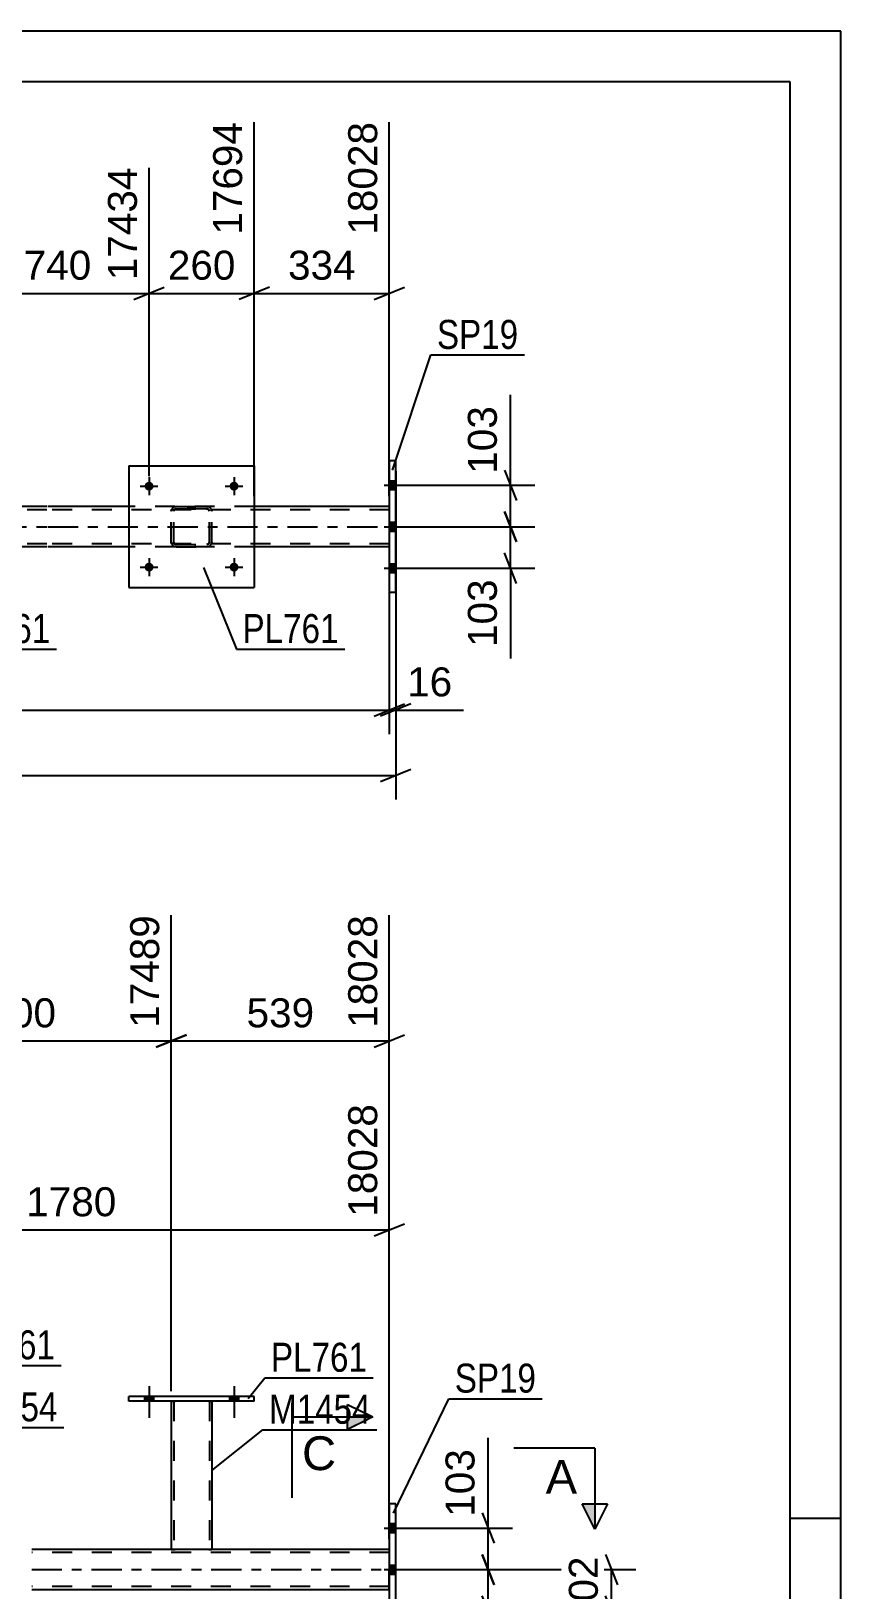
# Model space of a CAD drawing. Header units: millimetres. Extents: x 0 to 841, y 0 to 594.
# Drawn here: x 761 to 841, y 440 to 594 of the extents above; entities that cross this region are included whole.
import ezdxf

# ---------------------------------------------------------------- set-up
doc = ezdxf.new("R2010")
doc.units = ezdxf.units.MM
doc.linetypes.add('DXK_LINE_DOT2', pattern=[3.9198, 1.9599, -1.9599])
doc.linetypes.add('DXK_LINE_DOT3', pattern=[5.9187, 2.979, -0.9799, 0.9799, -0.9799])
doc.styles.add('Arial', font='ARIAL.TTF', dxfattribs={"height": 0.2})
doc.styles.add('Arial Narrow', font='ARIALN.TTF', dxfattribs={"height": 0.2})

# ---------------------------------------------------------------- blocks, each defined once
blk = doc.blocks.new('Unknown-317913800-1115')
at = {"color": 5, "linetype": 'Continuous'}
for p, q in [((841, 594), (0, 594)), ((841, 0), (841, 594)), ((836, 589), (5, 589)), ((836, 5), (836, 589)), ((841, 447), (836, 447))]:
    blk.add_line(p, q, dxfattribs=at)
blk = doc.blocks.new('Bolt-317913800-2902 - 2863')
at = {"linetype": 'Continuous'}
for points in [[(797.01, 445.62), (797.01, 446.5), (796.37, 446.5), (796.37, 445.62)], [(797.01, 445.62), (797.01, 446.5), (796.37, 446.5), (796.37, 445.62)], [(797.01, 445.62), (797.01, 446.5), (796.37, 446.5), (796.37, 445.62)], [(797.01, 441.52), (797.01, 442.4), (796.37, 442.4), (796.37, 441.52)], [(797.01, 441.52), (797.01, 442.4), (796.37, 442.4), (796.37, 441.52)], [(797.01, 437.42), (797.01, 438.3), (796.37, 438.3), (796.37, 437.42)], [(797.01, 437.42), (797.01, 438.3), (796.37, 438.3), (796.37, 437.42)], [(797.01, 437.42), (797.01, 438.3), (796.37, 438.3), (796.37, 437.42)]]:
    blk.add_hatch(color=1, dxfattribs=at).paths.add_polyline_path(points)
at = {"color": 1, "linetype": 'Continuous'}
for p, q in [((795.85, 446.06), (799.17, 446.06)), ((795.85, 446.06), (799.17, 446.06)), ((795.85, 446.06), (799.17, 446.06)), ((796.37, 446.5), (797.01, 446.5)), ((796.37, 446.5), (797.01, 446.5)), ((796.37, 446.5), (797.01, 446.5)), ((796.37, 445.62), (797.01, 445.62)), ((796.37, 445.62), (797.01, 445.62)), ((796.37, 445.62), (797.01, 445.62)), ((796.37, 442.4), (797.01, 442.4)), ((796.37, 442.4), (797.01, 442.4)), ((795.85, 441.96), (799.17, 441.96)), ((795.85, 441.96), (799.17, 441.96)), ((796.37, 441.52), (797.01, 441.52)), ((796.37, 441.52), (797.01, 441.52)), ((795.85, 437.86), (799.17, 437.86)), ((795.85, 437.86), (799.17, 437.86)), ((795.85, 437.86), (799.17, 437.86)), ((796.37, 438.3), (797.01, 438.3)), ((796.37, 438.3), (797.01, 438.3)), ((796.37, 438.3), (797.01, 438.3)), ((796.37, 437.42), (797.01, 437.42)), ((796.37, 437.42), (797.01, 437.42)), ((796.37, 437.42), (797.01, 437.42))]:
    blk.add_line(p, q, dxfattribs=at)
blk = doc.blocks.new('Bolt-317913800-2908 - 2863')
at = {"linetype": 'Continuous'}
for points in [[(772.18, 458.6), (773.06, 458.6), (773.06, 459.08), (772.18, 459.08)], [(780.58, 458.6), (781.46, 458.6), (781.46, 459.08), (780.58, 459.08)]]:
    blk.add_hatch(color=1, dxfattribs=at).paths.add_polyline_path(points)
at = {"color": 1, "linetype": 'Continuous'}
for p, q in [((772.18, 459.08), (772.18, 458.6)), ((772.62, 460.08), (772.62, 456.96)), ((773.06, 459.08), (773.06, 458.6)), ((780.58, 459.08), (780.58, 458.6)), ((781.02, 460.08), (781.02, 456.96)), ((781.46, 459.08), (781.46, 458.6))]:
    blk.add_line(p, q, dxfattribs=at)
blk = doc.blocks.new('Part-317913800-2928 - 2863')
at = {"color": 2, "linetype": 'Continuous'}
for p, q in [((774.82, 443.96), (761.02, 443.96)), ((796.37, 443.96), (778.82, 443.96)), ((796.37, 439.96), (761.02, 439.96))]:
    blk.add_line(p, q, dxfattribs=at)
at = {"color": 7, "linetype": 'DXK_LINE_DOT2'}
for p, q in [((796.37, 443.96), (761.02, 443.96)), ((778.82, 443.96), (774.82, 443.96)), ((796.37, 439.96), (796.37, 443.96)), ((796.37, 443.64), (761.02, 443.64)), ((796.37, 440.28), (761.02, 440.28))]:
    blk.add_line(p, q, dxfattribs=at)
at = {"color": 7, "linetype": 'DXK_LINE_DOT3'}
blk.add_line((761.02, 441.96), (806.37, 441.96), dxfattribs=at)
blk = doc.blocks.new('Part-317913800-2936 - 2863')
at = {"color": 2, "linetype": 'Continuous'}
for p, q in [((770.62, 458.6), (770.62, 459.08)), ((783.02, 459.08), (770.62, 459.08)), ((783.02, 458.6), (783.02, 459.08)), ((783.02, 458.6), (770.62, 458.6))]:
    blk.add_line(p, q, dxfattribs=at)
blk = doc.blocks.new('Part-317913800-3282 - 2863')
at = {"color": 2, "linetype": 'Continuous'}
for p, q in [((796.37, 448.46), (796.37, 435.46)), ((797.01, 448.46), (796.37, 448.46)), ((797.01, 435.46), (797.01, 448.46)), ((796.37, 435.46), (797.01, 435.46))]:
    blk.add_line(p, q, dxfattribs=at)
blk = doc.blocks.new('Bolt-317913800-2981 - 2863')
at = {"linetype": 'Continuous'}
for points in [[(772.18, 458.6), (773.06, 458.6), (773.06, 459.08), (772.18, 459.08)], [(780.58, 458.6), (781.46, 458.6), (781.46, 459.08), (780.58, 459.08)]]:
    blk.add_hatch(color=1, dxfattribs=at).paths.add_polyline_path(points)
at = {"color": 1, "linetype": 'Continuous'}
for p, q in [((772.18, 459.08), (772.18, 458.6)), ((772.62, 460.08), (772.62, 456.96)), ((773.06, 459.08), (773.06, 458.6)), ((780.58, 459.08), (780.58, 458.6)), ((781.02, 460.08), (781.02, 456.96)), ((781.46, 459.08), (781.46, 458.6))]:
    blk.add_line(p, q, dxfattribs=at)
blk = doc.blocks.new('Part-317913800-3034 - 2863')
at = {"color": 2, "linetype": 'Continuous'}
for p, q in [((774.82, 458.6), (774.82, 443.96)), ((778.82, 458.6), (778.82, 443.96)), ((774.85, 443.96), (774.82, 443.96)), ((774.96, 443.96), (774.85, 443.96)), ((775.11, 443.96), (774.96, 443.96)), ((778.52, 443.96), (775.11, 443.96)), ((778.68, 443.96), (778.52, 443.96)), ((778.78, 443.96), (778.68, 443.96)), ((778.82, 443.96), (778.78, 443.96))]:
    blk.add_line(p, q, dxfattribs=at)
at = {"color": 7, "linetype": 'DXK_LINE_DOT2'}
for p, q in [((774.82, 458.6), (774.82, 458.6)), ((774.82, 458.6), (774.82, 458.6)), ((774.82, 458.6), (774.82, 458.6)), ((774.85, 458.6), (774.82, 458.6)), ((774.82, 458.6), (774.85, 458.6)), ((774.96, 458.6), (774.85, 458.6)), ((774.85, 458.6), (774.96, 458.6)), ((775.11, 458.6), (774.96, 458.6)), ((774.96, 458.6), (775.11, 458.6)), ((775.06, 458.6), (775.06, 458.6)), ((775.06, 458.6), (775.06, 443.96)), ((775.08, 458.6), (775.06, 458.6)), ((775.06, 458.6), (775.08, 458.6)), ((775.13, 458.6), (775.08, 458.6)), ((775.08, 458.6), (775.13, 458.6)), ((778.52, 458.6), (775.11, 458.6)), ((778.52, 458.6), (775.11, 458.6)), ((778.43, 458.6), (775.13, 458.6)), ((775.13, 458.6), (775.21, 458.6)), ((778.51, 458.6), (775.21, 458.6)), ((778.51, 458.6), (778.43, 458.6)), ((778.56, 458.6), (778.51, 458.6)), ((778.51, 458.6), (778.56, 458.6)), ((778.52, 458.6), (778.68, 458.6)), ((778.68, 458.6), (778.52, 458.6)), ((778.58, 458.6), (778.56, 458.6)), ((778.56, 458.6), (778.58, 458.6)), ((778.58, 458.6), (778.58, 458.6)), ((778.58, 458.6), (778.58, 443.96)), ((778.68, 458.6), (778.78, 458.6)), ((778.78, 458.6), (778.68, 458.6)), ((778.78, 458.6), (778.82, 458.6)), ((778.82, 458.6), (778.78, 458.6)), ((778.82, 458.6), (778.82, 458.6)), ((778.82, 458.6), (778.82, 458.6)), ((778.82, 458.6), (778.82, 458.6)), ((774.82, 443.96), (774.85, 443.96)), ((774.85, 443.96), (774.96, 443.96)), ((774.96, 443.96), (775.11, 443.96)), ((775.08, 443.96), (775.06, 443.96)), ((775.06, 443.96), (775.08, 443.96)), ((775.13, 443.96), (775.08, 443.96)), ((775.08, 443.96), (775.11, 443.96)), ((778.52, 443.96), (775.11, 443.96)), ((775.11, 443.96), (775.13, 443.96)), ((778.43, 443.96), (775.13, 443.96)), ((775.13, 443.96), (775.21, 443.96)), ((778.56, 443.96), (775.21, 443.96)), ((778.51, 443.96), (778.43, 443.96)), ((778.56, 443.96), (778.51, 443.96)), ((778.52, 443.96), (778.68, 443.96)), ((778.58, 443.96), (778.56, 443.96)), ((778.56, 443.96), (778.58, 443.96)), ((778.68, 443.96), (778.78, 443.96)), ((778.78, 443.96), (778.82, 443.96))]:
    blk.add_line(p, q, dxfattribs=at)
blk = doc.blocks.new('Part-317913800-1880 - 1696')
at = {"color": 2, "linetype": 'Continuous'}
for p, q in [((762.52, 547.03), (754.52, 547.03)), ((770.62, 547.03), (762.62, 547.03)), ((796.37, 547.03), (783.02, 547.03)), ((762.52, 543.03), (754.52, 543.03)), ((770.62, 543.03), (762.62, 543.03)), ((796.37, 543.03), (783.02, 543.03))]:
    blk.add_line(p, q, dxfattribs=at)
at = {"color": 7, "linetype": 'DXK_LINE_DOT2'}
for p, q in [((783.02, 547.03), (770.62, 547.03)), ((796.37, 547.03), (796.37, 543.03)), ((762.52, 546.71), (86.76, 546.71)), ((796.37, 546.71), (762.62, 546.71)), ((762.52, 543.35), (86.76, 543.35)), ((796.37, 543.35), (762.62, 543.35)), ((783.02, 543.03), (770.62, 543.03))]:
    blk.add_line(p, q, dxfattribs=at)
at = {"color": 7, "linetype": 'DXK_LINE_DOT3'}
for p, q in [((86.76, 545.03), (762.52, 545.03)), ((762.62, 545.03), (796.37, 545.03))]:
    blk.add_line(p, q, dxfattribs=at)
blk = doc.blocks.new('Part-317913800-1718 - 1696')
at = {"color": 2, "linetype": 'Continuous'}
for p, q in [((797.01, 551.53), (796.37, 551.53)), ((796.37, 551.53), (796.37, 538.53)), ((797.01, 538.53), (797.01, 551.53)), ((797.01, 538.53), (796.37, 538.53))]:
    blk.add_line(p, q, dxfattribs=at)
blk = doc.blocks.new('Bolt-317913800-1901 - 1696')
at = {"linetype": 'Continuous'}
for points in [[(773.06, 549.03, -1), (772.18, 549.03, -1)], [(781.46, 549.03, -1), (780.58, 549.03, -1)]]:
    blk.add_hatch(color=1, dxfattribs=at).paths.add_polyline_path(points)
at = {"color": 1, "linetype": 'Continuous'}
for p, q in [((771.74, 549.03), (773.5, 549.03)), ((772.62, 549.91), (772.62, 548.15)), ((780.14, 549.03), (781.9, 549.03)), ((781.02, 549.91), (781.02, 548.15))]:
    blk.add_line(p, q, dxfattribs=at)
blk = doc.blocks.new('Bolt-317913800-1902 - 1696')
at = {"linetype": 'Continuous'}
for points in [[(773.06, 541.03, -1), (772.18, 541.03, -1)], [(781.46, 541.03, -1), (780.58, 541.03, -1)]]:
    blk.add_hatch(color=1, dxfattribs=at).paths.add_polyline_path(points)
at = {"color": 1, "linetype": 'Continuous'}
for p, q in [((771.74, 541.03), (773.5, 541.03)), ((772.62, 541.91), (772.62, 540.15)), ((780.14, 541.03), (781.9, 541.03)), ((781.02, 541.91), (781.02, 540.15))]:
    blk.add_line(p, q, dxfattribs=at)
blk = doc.blocks.new('Part-317913800-1916 - 1696')
at = {"color": 2, "linetype": 'Continuous'}
for p, q in [((770.62, 551.03), (770.62, 539.03)), ((770.62, 551.03), (783.02, 551.03)), ((783.02, 551.03), (783.02, 539.03)), ((770.62, 539.03), (783.02, 539.03))]:
    blk.add_line(p, q, dxfattribs=at)
blk = doc.blocks.new('Part-317913800-1917 - 1696')
at = {"color": 7, "linetype": 'DXK_LINE_DOT2'}
for p, q in [((775.11, 547), (775.3, 547.03)), ((775.3, 547.03), (775.11, 547)), ((775.3, 547.03), (778.34, 547.03)), ((775.3, 547.03), (775.3, 547.03)), ((775.3, 547.03), (778.34, 547.03)), ((778.34, 547.03), (778.34, 547.03)), ((778.34, 547.03), (778.52, 547)), ((778.52, 547), (778.34, 547.03)), ((774.82, 546.55), (774.85, 546.74)), ((774.85, 546.74), (774.82, 546.55)), ((774.82, 543.51), (774.82, 546.55)), ((775.06, 546.55), (775.08, 546.64)), ((775.08, 546.64), (775.06, 546.55)), ((775.06, 543.51), (775.06, 546.55)), ((775.08, 546.64), (775.13, 546.72)), ((775.13, 546.72), (775.08, 546.64)), ((775.13, 546.72), (775.21, 546.77)), ((775.21, 546.77), (775.13, 546.72)), ((775.21, 546.77), (775.3, 546.79)), ((775.3, 546.79), (775.21, 546.77)), ((775.3, 546.79), (778.34, 546.79)), ((775.3, 546.79), (775.3, 546.79)), ((778.34, 546.79), (775.3, 546.79)), ((778.34, 546.79), (778.34, 546.79)), ((778.34, 546.79), (778.43, 546.77)), ((778.43, 546.77), (778.34, 546.79)), ((778.43, 546.77), (778.51, 546.72)), ((778.51, 546.72), (778.43, 546.77)), ((778.51, 546.72), (778.56, 546.64)), ((778.56, 546.64), (778.51, 546.72)), ((778.56, 546.64), (778.58, 546.55)), ((778.58, 546.55), (778.56, 546.64)), ((778.58, 543.51), (778.58, 546.55)), ((778.78, 546.74), (778.82, 546.55)), ((778.82, 546.55), (778.78, 546.74)), ((778.82, 543.51), (778.82, 546.55)), ((774.85, 543.33), (774.82, 543.51)), ((774.82, 543.51), (774.85, 543.33)), ((775.08, 543.42), (775.06, 543.51)), ((775.06, 543.51), (775.08, 543.42)), ((775.13, 543.34), (775.08, 543.42)), ((775.08, 543.42), (775.13, 543.34)), ((775.3, 543.03), (775.11, 543.07)), ((775.11, 543.07), (775.3, 543.03)), ((775.21, 543.29), (775.13, 543.34)), ((775.13, 543.34), (775.21, 543.29)), ((775.3, 543.27), (775.21, 543.29)), ((775.21, 543.29), (775.3, 543.27)), ((775.3, 543.27), (778.34, 543.27)), ((775.3, 543.27), (775.3, 543.27)), ((775.3, 543.27), (778.34, 543.27)), ((775.3, 543.03), (778.34, 543.03)), ((775.3, 543.03), (775.3, 543.03)), ((775.3, 543.03), (778.34, 543.03)), ((778.43, 543.29), (778.34, 543.27)), ((778.34, 543.27), (778.43, 543.29)), ((778.34, 543.27), (778.34, 543.27)), ((778.52, 543.07), (778.34, 543.03)), ((778.34, 543.03), (778.52, 543.07)), ((778.34, 543.03), (778.34, 543.03)), ((778.51, 543.34), (778.43, 543.29)), ((778.43, 543.29), (778.51, 543.34)), ((778.56, 543.42), (778.51, 543.34)), ((778.51, 543.34), (778.56, 543.42)), ((778.58, 543.51), (778.56, 543.42)), ((778.56, 543.42), (778.58, 543.51)), ((778.82, 543.51), (778.78, 543.33)), ((778.78, 543.33), (778.82, 543.51))]:
    blk.add_line(p, q, dxfattribs=at)
at = {"color": 7, "linetype": 'DXK_LINE_DOT3'}
blk.add_line((776.82, 545.03), (776.82, 545.03), dxfattribs=at)
at = {"color": 7, "linetype": 'DXK_LINE_DOT2'}
for centre, start, end in [((775.3, 546.55), 112.5, 157.5), ((775.3, 546.55), 112.5, 157.5), ((778.34, 546.55), 22.5, 67.5), ((778.34, 546.55), 22.5, 67.5), ((775.3, 543.51), 202.5, 247.5), ((775.3, 543.51), 202.5, 247.5), ((778.34, 543.51), 292.5, 337.5), ((778.34, 543.51), 292.5, 337.5)]:
    blk.add_arc(centre, 0.48, start, end, dxfattribs=at)
blk = doc.blocks.new('Bolt-317913800-1945 - 1696')
at = {"linetype": 'Continuous'}
for points in [[(796.37, 549.57), (796.37, 548.69), (797.01, 548.69), (797.01, 549.57)], [(796.37, 549.57), (796.37, 548.69), (797.01, 548.69), (797.01, 549.57)], [(796.37, 549.57), (796.37, 548.69), (797.01, 548.69), (797.01, 549.57)], [(796.37, 545.47), (796.37, 544.59), (797.01, 544.59), (797.01, 545.47)], [(796.37, 545.47), (796.37, 544.59), (797.01, 544.59), (797.01, 545.47)], [(796.37, 541.37), (796.37, 540.49), (797.01, 540.49), (797.01, 541.37)], [(796.37, 541.37), (796.37, 540.49), (797.01, 540.49), (797.01, 541.37)], [(796.37, 541.37), (796.37, 540.49), (797.01, 540.49), (797.01, 541.37)]]:
    blk.add_hatch(color=1, dxfattribs=at).paths.add_polyline_path(points)
at = {"color": 1, "linetype": 'Continuous'}
for p, q in [((795.85, 549.13), (799.17, 549.13)), ((795.85, 549.13), (799.17, 549.13)), ((795.85, 549.13), (799.17, 549.13)), ((796.37, 549.57), (797.01, 549.57)), ((796.37, 549.57), (797.01, 549.57)), ((796.37, 549.57), (797.01, 549.57)), ((796.37, 548.69), (797.01, 548.69)), ((796.37, 548.69), (797.01, 548.69)), ((796.37, 548.69), (797.01, 548.69)), ((796.37, 545.47), (797.01, 545.47)), ((796.37, 545.47), (797.01, 545.47)), ((795.85, 545.03), (799.17, 545.03)), ((795.85, 545.03), (799.17, 545.03)), ((796.37, 544.59), (797.01, 544.59)), ((796.37, 544.59), (797.01, 544.59)), ((795.85, 540.93), (799.17, 540.93)), ((795.85, 540.93), (799.17, 540.93)), ((795.85, 540.93), (799.17, 540.93)), ((796.37, 541.37), (797.01, 541.37)), ((796.37, 541.37), (797.01, 541.37)), ((796.37, 541.37), (797.01, 541.37)), ((796.37, 540.49), (797.01, 540.49)), ((796.37, 540.49), (797.01, 540.49)), ((796.37, 540.49), (797.01, 540.49))]:
    blk.add_line(p, q, dxfattribs=at)
blk = doc.blocks.new('StraightDimension-317913800-17827 - 2863')
at = {"color": 7, "linetype": 'Continuous'}
for p, q in [((743.12, 459.6), (743.12, 506.62)), ((774.82, 459.6), (774.82, 506.62)), ((744.62, 494.8), (741.62, 493.6)), ((773.32, 493.6), (776.32, 494.8)), ((743.12, 494.2), (774.82, 494.2))]:
    blk.add_line(p, q, dxfattribs=at)
at = {"color": 0, "linetype": 'Continuous'}
blk.add_wipeout([(774.22, 507.22), (770.02, 507.22), (770.02, 494.9), (774.22, 494.9)], dxfattribs=at)
at = {"color": 0}
blk.add_wipeout([(764.02, 494.95), (764.02, 499.15), (753.92, 499.15), (753.92, 494.95)], dxfattribs=at)
at = {"color": 3, "linetype": 'Continuous', "style": 'Arial'}
blk.add_text('17489', height=2.865, rotation=90.0002, dxfattribs=at).set_placement((773.62, 495.5))
at = {"color": 3, "style": 'Arial'}
blk.add_text('1000', height=2.865, dxfattribs=at).set_placement((754.52, 495.55))
blk = doc.blocks.new('StraightDimension-317913800-17826 - 2863')
at = {"color": 7, "linetype": 'Continuous'}
for p, q in [((774.82, 459.6), (774.82, 506.62)), ((796.37, 444.96), (796.37, 506.62)), ((776.32, 494.8), (773.32, 493.6)), ((794.87, 493.6), (797.87, 494.8)), ((774.82, 494.2), (796.37, 494.2))]:
    blk.add_line(p, q, dxfattribs=at)
at = {"color": 0, "linetype": 'Continuous'}
blk.add_wipeout([(795.77, 507.22), (791.57, 507.22), (791.57, 494.9), (795.77, 494.9)], dxfattribs=at)
at = {"color": 0}
blk.add_wipeout([(789.53, 494.95), (789.53, 499.15), (781.66, 499.15), (781.66, 494.95)], dxfattribs=at)
at = {"color": 3, "linetype": 'Continuous', "style": 'Arial'}
blk.add_text('18028', height=2.865, rotation=90.0002, dxfattribs=at).set_placement((795.17, 495.5))
at = {"color": 3, "style": 'Arial'}
blk.add_text('539', height=2.865, dxfattribs=at).set_placement((782.26, 495.55))
blk = doc.blocks.new('StraightDimension-317913800-3719 - 2863')
at = {"color": 7, "linetype": 'Continuous'}
for p, q in [((733.49, 440.96), (733.49, 487.95)), ((796.37, 444.96), (796.37, 487.95)), ((734.99, 476.13), (731.99, 474.93)), ((794.87, 474.93), (797.87, 476.13)), ((733.49, 475.53), (796.37, 475.53))]:
    blk.add_line(p, q, dxfattribs=at)
at = {"color": 0, "linetype": 'Continuous'}
blk.add_wipeout([(795.77, 488.55), (791.57, 488.55), (791.57, 476.23), (795.77, 476.23)], dxfattribs=at)
at = {"color": 0}
blk.add_wipeout([(769.98, 476.28), (769.98, 480.48), (759.88, 480.48), (759.88, 476.28)], dxfattribs=at)
at = {"color": 3, "linetype": 'Continuous', "style": 'Arial'}
blk.add_text('18028', height=2.865, rotation=90.0002, dxfattribs=at).set_placement((795.17, 476.83))
at = {"color": 3, "style": 'Arial'}
blk.add_text('1780', height=2.865, dxfattribs=at).set_placement((760.48, 476.88))
blk = doc.blocks.new('StraightDimension-317913800-3844 - 2863')
at = {"color": 7, "linetype": 'Continuous'}
for p, q in [((805.54, 447.56), (806.74, 444.56)), ((798.01, 446.06), (808.54, 446.06)), ((806.14, 441.96), (806.14, 446.06)), ((806.74, 440.46), (805.54, 443.46)), ((798.01, 441.96), (808.54, 441.96))]:
    blk.add_line(p, q, dxfattribs=at)
at = {"color": 0}
blk.add_wipeout([(805.39, 454.45), (801.19, 454.45), (801.19, 446.58), (805.39, 446.58)], dxfattribs=at)
at = {"color": 7, "linetype": 'Continuous'}
blk.add_line((806.14, 446.06), (806.14, 454.98), dxfattribs=at)
blk.add_line((806.14, 446.06), (806.14, 454.98), dxfattribs=at)
at = {"color": 3, "style": 'Arial'}
blk.add_text('103', height=2.865, rotation=90.0002, dxfattribs=at).set_placement((804.79, 447.18))
blk = doc.blocks.new('StraightDimension-317913800-3852 - 2863')
at = {"color": 7, "linetype": 'Continuous'}
for p, q in [((805.54, 443.46), (806.74, 440.46)), ((798.01, 441.96), (808.54, 441.96)), ((806.14, 437.86), (806.14, 441.96)), ((806.74, 436.36), (805.54, 439.36)), ((798.01, 437.86), (808.54, 437.86))]:
    blk.add_line(p, q, dxfattribs=at)
at = {"color": 0}
blk.add_wipeout([(805.39, 437.33), (801.19, 437.33), (801.19, 429.46), (805.39, 429.46)], dxfattribs=at)
at = {"color": 7, "linetype": 'Continuous'}
blk.add_line((806.14, 437.86), (806.14, 428.94), dxfattribs=at)
blk.add_line((806.14, 437.86), (806.14, 428.94), dxfattribs=at)
at = {"color": 3, "style": 'Arial'}
blk.add_text('103', height=2.865, rotation=90.0002, dxfattribs=at).set_placement((804.79, 430.06))
blk = doc.blocks.new('StraightDimension-317913800-19147 - 2863')
at = {"color": 7, "linetype": 'Continuous'}
for p, q in [((817.73, 443.46), (818.93, 440.46)), ((797.37, 441.96), (820.73, 441.96)), ((818.33, 437.86), (818.33, 441.96)), ((818.93, 436.36), (817.73, 439.36)), ((799.41, 437.86), (820.73, 437.86))]:
    blk.add_line(p, q, dxfattribs=at)
at = {"color": 0}
blk.add_wipeout([(817.58, 443.84), (813.38, 443.84), (813.38, 435.97), (817.58, 435.97)], dxfattribs=at)
at = {"color": 3, "style": 'Arial'}
blk.add_text('102', height=2.865, rotation=90.0002, dxfattribs=at).set_placement((816.98, 436.57))
blk = doc.blocks.new('StraightDimension-317913800-14455 - 1696')
at = {"color": 7, "linetype": 'Continuous'}
for p, q in [((796.37, 550.53), (796.37, 524.51)), ((86.76, 526.91), (796.37, 526.91)), ((794.87, 526.31), (797.87, 527.51))]:
    blk.add_line(p, q, dxfattribs=at)
blk = doc.blocks.new('StraightDimension-317913800-1986 - 1696')
at = {"color": 7, "linetype": 'Continuous'}
for p, q in [((807.75, 546.53), (808.95, 543.53)), ((798.01, 545.03), (810.75, 545.03)), ((808.35, 540.93), (808.35, 545.03)), ((808.95, 539.43), (807.75, 542.43)), ((798.01, 540.93), (810.75, 540.93))]:
    blk.add_line(p, q, dxfattribs=at)
at = {"color": 0}
blk.add_wipeout([(807.6, 540.41), (803.4, 540.41), (803.4, 532.54), (807.6, 532.54)], dxfattribs=at)
at = {"color": 7, "linetype": 'Continuous'}
blk.add_line((808.35, 540.93), (808.35, 532.01), dxfattribs=at)
blk.add_line((808.35, 540.93), (808.35, 532.01), dxfattribs=at)
at = {"color": 3, "style": 'Arial'}
blk.add_text('103', height=2.865, rotation=90.0002, dxfattribs=at).set_placement((807, 533.14))
blk = doc.blocks.new('StraightDimension-317913800-1994 - 1696')
at = {"color": 7, "linetype": 'Continuous'}
for p, q in [((807.75, 550.63), (808.95, 547.63)), ((798.01, 549.13), (810.75, 549.13)), ((808.35, 545.03), (808.35, 549.13)), ((808.95, 543.53), (807.75, 546.53)), ((798.01, 545.03), (810.75, 545.03))]:
    blk.add_line(p, q, dxfattribs=at)
at = {"color": 0}
blk.add_wipeout([(807.6, 557.53), (803.4, 557.53), (803.4, 549.66), (807.6, 549.66)], dxfattribs=at)
at = {"color": 7, "linetype": 'Continuous'}
blk.add_line((808.35, 549.13), (808.35, 558.05), dxfattribs=at)
blk.add_line((808.35, 549.13), (808.35, 558.05), dxfattribs=at)
at = {"color": 3, "style": 'Arial'}
blk.add_text('103', height=2.865, rotation=90.0002, dxfattribs=at).set_placement((807, 550.26))
blk = doc.blocks.new('StraightDimension-317913800-2034 - 1696')
at = {"color": 7, "linetype": 'Continuous'}
for p, q in [((797.01, 537.53), (797.01, 518.05)), ((795.51, 519.85), (798.51, 521.05)), ((86.12, 520.45), (797.01, 520.45))]:
    blk.add_line(p, q, dxfattribs=at)
blk = doc.blocks.new('StraightDimension-317913800-14454 - 1696')
at = {"color": 7, "linetype": 'Continuous'}
for p, q in [((796.37, 550.53), (796.37, 524.51)), ((797.01, 550.53), (797.01, 524.51)), ((794.87, 526.31), (797.87, 527.51)), ((798.51, 527.51), (795.51, 526.31)), ((796.37, 526.91), (797.01, 526.91))]:
    blk.add_line(p, q, dxfattribs=at)
at = {"color": 0}
blk.add_wipeout([(803.18, 527.66), (803.18, 531.86), (797.53, 531.86), (797.53, 527.66)], dxfattribs=at)
at = {"color": 7, "linetype": 'Continuous'}
blk.add_line((797.01, 526.91), (803.71, 526.91), dxfattribs=at)
blk.add_line((797.01, 526.91), (803.71, 526.91), dxfattribs=at)
at = {"color": 3, "style": 'Arial'}
blk.add_text('16', height=2.865, dxfattribs=at).set_placement((798.13, 528.26))
blk = doc.blocks.new('StraightDimension-317913800-15349 - 1696')
at = {"color": 7, "linetype": 'Continuous'}
for p, q in [((783.02, 548.03), (783.02, 585)), ((796.37, 548.03), (796.37, 585)), ((784.52, 568.69), (781.52, 567.49)), ((794.87, 567.49), (797.87, 568.69)), ((783.02, 568.09), (796.37, 568.09))]:
    blk.add_line(p, q, dxfattribs=at)
at = {"color": 0}
blk.add_wipeout([(793.63, 568.84), (793.63, 573.04), (785.76, 573.04), (785.76, 568.84)], dxfattribs=at)
at = {"color": 3, "style": 'Arial'}
blk.add_text('334', height=2.865, dxfattribs=at).set_placement((786.36, 569.44))
at = {"color": 0, "linetype": 'Continuous'}
blk.add_wipeout([(795.77, 585.6), (791.57, 585.6), (791.57, 573.29), (795.77, 573.29)], dxfattribs=at)
at = {"color": 3, "linetype": 'Continuous', "style": 'Arial'}
blk.add_text('18028', height=2.865, rotation=90.0002, dxfattribs=at).set_placement((795.17, 573.89))
blk = doc.blocks.new('StraightDimension-317913800-15350 - 1696')
at = {"color": 7, "linetype": 'Continuous'}
for p, q in [((783.02, 548.03), (783.02, 585)), ((772.62, 550.03), (772.62, 580.5)), ((771.12, 567.49), (774.12, 568.69)), ((784.52, 568.69), (781.52, 567.49)), ((772.62, 568.09), (783.02, 568.09))]:
    blk.add_line(p, q, dxfattribs=at)
at = {"color": 0}
blk.add_wipeout([(781.75, 568.84), (781.75, 573.04), (773.88, 573.04), (773.88, 568.84)], dxfattribs=at)
at = {"color": 3, "style": 'Arial'}
blk.add_text('260', height=2.865, dxfattribs=at).set_placement((774.48, 569.44))
at = {"color": 0, "linetype": 'Continuous'}
blk.add_wipeout([(782.42, 585.6), (778.22, 585.6), (778.22, 573.29), (782.42, 573.29)], dxfattribs=at)
at = {"color": 3, "linetype": 'Continuous', "style": 'Arial'}
blk.add_text('17694', height=2.865, rotation=90.0002, dxfattribs=at).set_placement((781.82, 573.89))
blk = doc.blocks.new('StraightDimension-317913800-15351 - 1696')
at = {"color": 7, "linetype": 'Continuous'}
for p, q in [((754.52, 548.03), (754.52, 585)), ((772.62, 550.03), (772.62, 580.5)), ((756.02, 568.69), (753.02, 567.49)), ((771.12, 567.49), (774.12, 568.69)), ((754.52, 568.09), (772.62, 568.09))]:
    blk.add_line(p, q, dxfattribs=at)
at = {"color": 0}
blk.add_wipeout([(767.5, 568.84), (767.5, 573.04), (759.63, 573.04), (759.63, 568.84)], dxfattribs=at)
at = {"color": 3, "style": 'Arial'}
blk.add_text('740', height=2.865, dxfattribs=at).set_placement((760.23, 569.44))
at = {"color": 0, "linetype": 'Continuous'}
blk.add_wipeout([(772.02, 581.1), (767.82, 581.1), (767.82, 568.79), (772.02, 568.79)], dxfattribs=at)
at = {"color": 3, "linetype": 'Continuous', "style": 'Arial'}
blk.add_text('17434', height=2.865, rotation=90.0002, dxfattribs=at).set_placement((771.42, 569.39))
blk = doc.blocks.new('Mark-317913800-2932 - 2863')
at = {"color": 0}
blk.add_wipeout([(794.17, 461.51), (794.17, 464.51), (784.67, 464.51), (784.67, 461.51)], dxfattribs=at)
blk.add_wipeout([(794.17, 461.51), (794.17, 464.51), (784.67, 464.51), (784.67, 461.51)], dxfattribs=at)
at = {"color": 30, "linetype": 'Continuous'}
for p, q in [((782.41, 458.87), (784.07, 460.91)), ((784.07, 460.91), (794.77, 460.91))]:
    blk.add_line(p, q, dxfattribs=at)
at = {"color": 3, "style": 'Arial Narrow'}
blk.add_text('PL761', height=2.863, dxfattribs=at).set_placement((784.67, 461.51))
blk = doc.blocks.new('Mark-317913800-3025 - 2863')
at = {"color": 0}
blk.add_wipeout([(763.34, 462.74), (763.34, 465.74), (753.83, 465.74), (753.83, 462.74)], dxfattribs=at)
blk.add_wipeout([(763.34, 462.74), (763.34, 465.74), (753.83, 465.74), (753.83, 462.74)], dxfattribs=at)
at = {"color": 30, "linetype": 'Continuous'}
for p, q in [((749.86, 458.6), (753.23, 462.14)), ((753.23, 462.14), (763.94, 462.14))]:
    blk.add_line(p, q, dxfattribs=at)
at = {"color": 3, "style": 'Arial Narrow'}
blk.add_text('PL761', height=2.863, dxfattribs=at).set_placement((753.83, 462.74))
blk = doc.blocks.new('Mark-317913800-3030 - 2863')
at = {"color": 0}
blk.add_wipeout([(794.53, 456.37), (794.53, 459.37), (784.48, 459.37), (784.48, 456.37)], dxfattribs=at)
blk.add_wipeout([(794.53, 456.37), (794.53, 459.37), (784.48, 459.37), (784.48, 456.37)], dxfattribs=at)
at = {"color": 30, "linetype": 'Continuous'}
for p, q in [((778.82, 451.76), (783.88, 455.77)), ((783.88, 455.77), (795.13, 455.77))]:
    blk.add_line(p, q, dxfattribs=at)
at = {"color": 3, "style": 'Arial Narrow'}
blk.add_text('M1454', height=2.863, dxfattribs=at).set_placement((784.48, 456.37))
blk = doc.blocks.new('Mark-317913800-3104 - 2863')
at = {"color": 0}
blk.add_wipeout([(763.59, 456.61), (763.59, 459.61), (753.54, 459.61), (753.54, 456.61)], dxfattribs=at)
blk.add_wipeout([(763.59, 456.61), (763.59, 459.61), (753.54, 459.61), (753.54, 456.61)], dxfattribs=at)
at = {"color": 30, "linetype": 'Continuous'}
for p, q in [((746.32, 451.63), (752.94, 456.01)), ((752.94, 456.01), (764.19, 456.01))]:
    blk.add_line(p, q, dxfattribs=at)
at = {"color": 3, "style": 'Arial Narrow'}
blk.add_text('M1454', height=2.863, dxfattribs=at).set_placement((753.54, 456.61))
blk = doc.blocks.new('Mark-317913800-3278 - 2863')
at = {"color": 0}
blk.add_wipeout([(810.88, 459.45), (810.88, 462.45), (802.84, 462.45), (802.84, 459.45)], dxfattribs=at)
blk.add_wipeout([(810.88, 459.45), (810.88, 462.45), (802.84, 462.45), (802.84, 459.45)], dxfattribs=at)
at = {"color": 30, "linetype": 'Continuous'}
for p, q in [((796.79, 447.52), (802.24, 458.85)), ((802.24, 458.85), (811.48, 458.85))]:
    blk.add_line(p, q, dxfattribs=at)
at = {"color": 3, "style": 'Arial Narrow'}
blk.add_text('SP19', height=2.863, dxfattribs=at).set_placement((802.84, 459.45))
blk = doc.blocks.new('SectionMark-317913800-4366 - 2863')
at = {"linetype": 'Continuous'}
blk.add_hatch(color=6, dxfattribs=at).paths.add_polyline_path([(815.43, 448.46), (816.68, 448.46), (816.68, 445.96)])
at = {"color": 6, "linetype": 'Continuous'}
for p, q in [((816.68, 453.96), (808.68, 453.96)), ((816.68, 453.96), (816.68, 445.96)), ((815.43, 448.46), (817.93, 448.46)), ((816.68, 445.96), (815.43, 448.46)), ((817.93, 448.46), (816.68, 445.96))]:
    blk.add_line(p, q, dxfattribs=at)
at = {"color": 0, "linetype": 'Continuous'}
blk.add_wipeout([(814.93, 449.46), (814.93, 452.96), (811.82, 452.96), (811.82, 449.46)], dxfattribs=at)
at = {"color": 3, "linetype": 'Continuous', "style": 'Arial'}
blk.add_text('A', height=3.34, dxfattribs=at).set_placement((811.82, 449.46))
blk = doc.blocks.new('SectionMark-317913800-4368 - 2863')
at = {"linetype": 'Continuous'}
for points in [[(792.24, 455.79), (792.24, 457.04), (794.74, 457.04)], [(792.24, 430.66), (792.24, 431.91), (794.74, 430.66)]]:
    blk.add_hatch(color=6, dxfattribs=at).paths.add_polyline_path(points)
at = {"color": 6, "linetype": 'Continuous'}
for p, q in [((792.24, 455.79), (792.24, 458.29)), ((792.24, 458.29), (794.74, 457.04)), ((786.74, 457.04), (786.74, 449.04)), ((786.74, 457.04), (794.74, 457.04)), ((794.74, 457.04), (792.24, 455.79)), ((786.74, 430.66), (786.74, 438.66)), ((794.74, 430.66), (792.24, 431.91)), ((792.24, 431.91), (792.24, 429.41)), ((786.74, 430.66), (794.74, 430.66)), ((794.74, 430.66), (792.24, 429.41))]:
    blk.add_line(p, q, dxfattribs=at)
at = {"color": 0, "linetype": 'Continuous'}
for points in [[(791.11, 451.79), (791.11, 455.29), (787.74, 455.29), (787.74, 451.79)], [(791.11, 432.41), (791.11, 435.91), (787.74, 435.91), (787.74, 432.41)]]:
    blk.add_wipeout(points, dxfattribs=at)
at = {"color": 3, "linetype": 'Continuous', "style": 'Arial'}
for p in [(787.74, 451.79), (787.74, 432.41)]:
    blk.add_text('C', height=3.34, dxfattribs=at).set_placement(p)
blk = doc.blocks.new('Mark-317913800-1714 - 1696')
at = {"color": 0}
blk.add_wipeout([(809.12, 562.6), (809.12, 565.6), (801.08, 565.6), (801.08, 562.6)], dxfattribs=at)
blk.add_wipeout([(809.12, 562.6), (809.12, 565.6), (801.08, 565.6), (801.08, 562.6)], dxfattribs=at)
at = {"color": 30, "linetype": 'Continuous'}
for p, q in [((796.7, 550.63), (800.48, 562)), ((800.48, 562), (809.72, 562))]:
    blk.add_line(p, q, dxfattribs=at)
at = {"color": 3, "style": 'Arial Narrow'}
blk.add_text('SP19', height=2.863, dxfattribs=at).set_placement((801.08, 562.6))
blk = doc.blocks.new('Mark-317913800-1912 - 1696')
at = {"color": 0}
blk.add_wipeout([(791.36, 533.53), (791.36, 536.53), (781.86, 536.53), (781.86, 533.53)], dxfattribs=at)
blk.add_wipeout([(791.36, 533.53), (791.36, 536.53), (781.86, 536.53), (781.86, 533.53)], dxfattribs=at)
at = {"color": 30, "linetype": 'Continuous'}
for p, q in [((778.01, 541), (781.26, 532.93)), ((781.26, 532.93), (791.96, 532.93))]:
    blk.add_line(p, q, dxfattribs=at)
at = {"color": 3, "style": 'Arial Narrow'}
blk.add_text('PL761', height=2.863, dxfattribs=at).set_placement((781.86, 533.53))
blk = doc.blocks.new('Mark-317913800-1918 - 1696')
at = {"color": 0}
blk.add_wipeout([(762.86, 533.53), (762.86, 536.53), (753.36, 536.53), (753.36, 533.53)], dxfattribs=at)
blk.add_wipeout([(762.86, 533.53), (762.86, 536.53), (753.36, 536.53), (753.36, 533.53)], dxfattribs=at)
at = {"color": 30, "linetype": 'Continuous'}
for p, q in [((749.51, 541), (752.76, 532.93)), ((752.76, 532.93), (763.46, 532.93))]:
    blk.add_line(p, q, dxfattribs=at)
at = {"color": 3, "style": 'Arial Narrow'}
blk.add_text('PL761', height=2.863, dxfattribs=at).set_placement((753.36, 533.53))

msp = doc.modelspace()

# ---------------------------------------------------------------- block references
for name in ['Unknown-317913800-1115', 'Part-317913800-1718 - 1696', 'Part-317913800-1916 - 1696', 'Bolt-317913800-1901 - 1696', 'Bolt-317913800-1945 - 1696', 'Part-317913800-1880 - 1696', 'Part-317913800-1917 - 1696', 'Bolt-317913800-1902 - 1696', 'Part-317913800-2936 - 2863', 'Bolt-317913800-2908 - 2863', 'Bolt-317913800-2981 - 2863', 'Part-317913800-3034 - 2863', 'Part-317913800-3282 - 2863', 'Bolt-317913800-2902 - 2863', 'Part-317913800-2928 - 2863']:
    msp.add_blockref(name, (0, 0))

# ---------------------------------------------------------------- next in the draw order: block references
for name in ['StraightDimension-317913800-14455 - 1696', 'StraightDimension-317913800-17827 - 2863']:
    msp.add_blockref(name, (0, 0))

# ---------------------------------------------------------------- next in the draw order: block references
for name in ['StraightDimension-317913800-1986 - 1696', 'StraightDimension-317913800-17826 - 2863']:
    msp.add_blockref(name, (0, 0))

# ---------------------------------------------------------------- next in the draw order: block references
for name in ['StraightDimension-317913800-1994 - 1696', 'StraightDimension-317913800-2034 - 1696', 'StraightDimension-317913800-3719 - 2863']:
    msp.add_blockref(name, (0, 0))

# ---------------------------------------------------------------- next in the draw order: block references
for name in ['StraightDimension-317913800-14454 - 1696', 'Mark-317913800-1918 - 1696', 'Mark-317913800-1912 - 1696', 'Mark-317913800-3025 - 2863', 'Mark-317913800-2932 - 2863', 'StraightDimension-317913800-3844 - 2863']:
    msp.add_blockref(name, (0, 0))

# ---------------------------------------------------------------- next in the draw order: block references
for name in ['StraightDimension-317913800-15349 - 1696', 'Mark-317913800-3278 - 2863', 'Mark-317913800-3104 - 2863', 'Mark-317913800-3030 - 2863', 'StraightDimension-317913800-3852 - 2863']:
    msp.add_blockref(name, (0, 0))

# ---------------------------------------------------------------- next in the draw order: block references
for name in ['StraightDimension-317913800-15350 - 1696', 'Mark-317913800-1714 - 1696', 'SectionMark-317913800-4366 - 2863', 'StraightDimension-317913800-19147 - 2863']:
    msp.add_blockref(name, (0, 0))

# ---------------------------------------------------------------- next in the draw order: block references
for name in ['StraightDimension-317913800-15351 - 1696', 'SectionMark-317913800-4368 - 2863']:
    msp.add_blockref(name, (0, 0))

doc.saveas('drawing.dxf')
